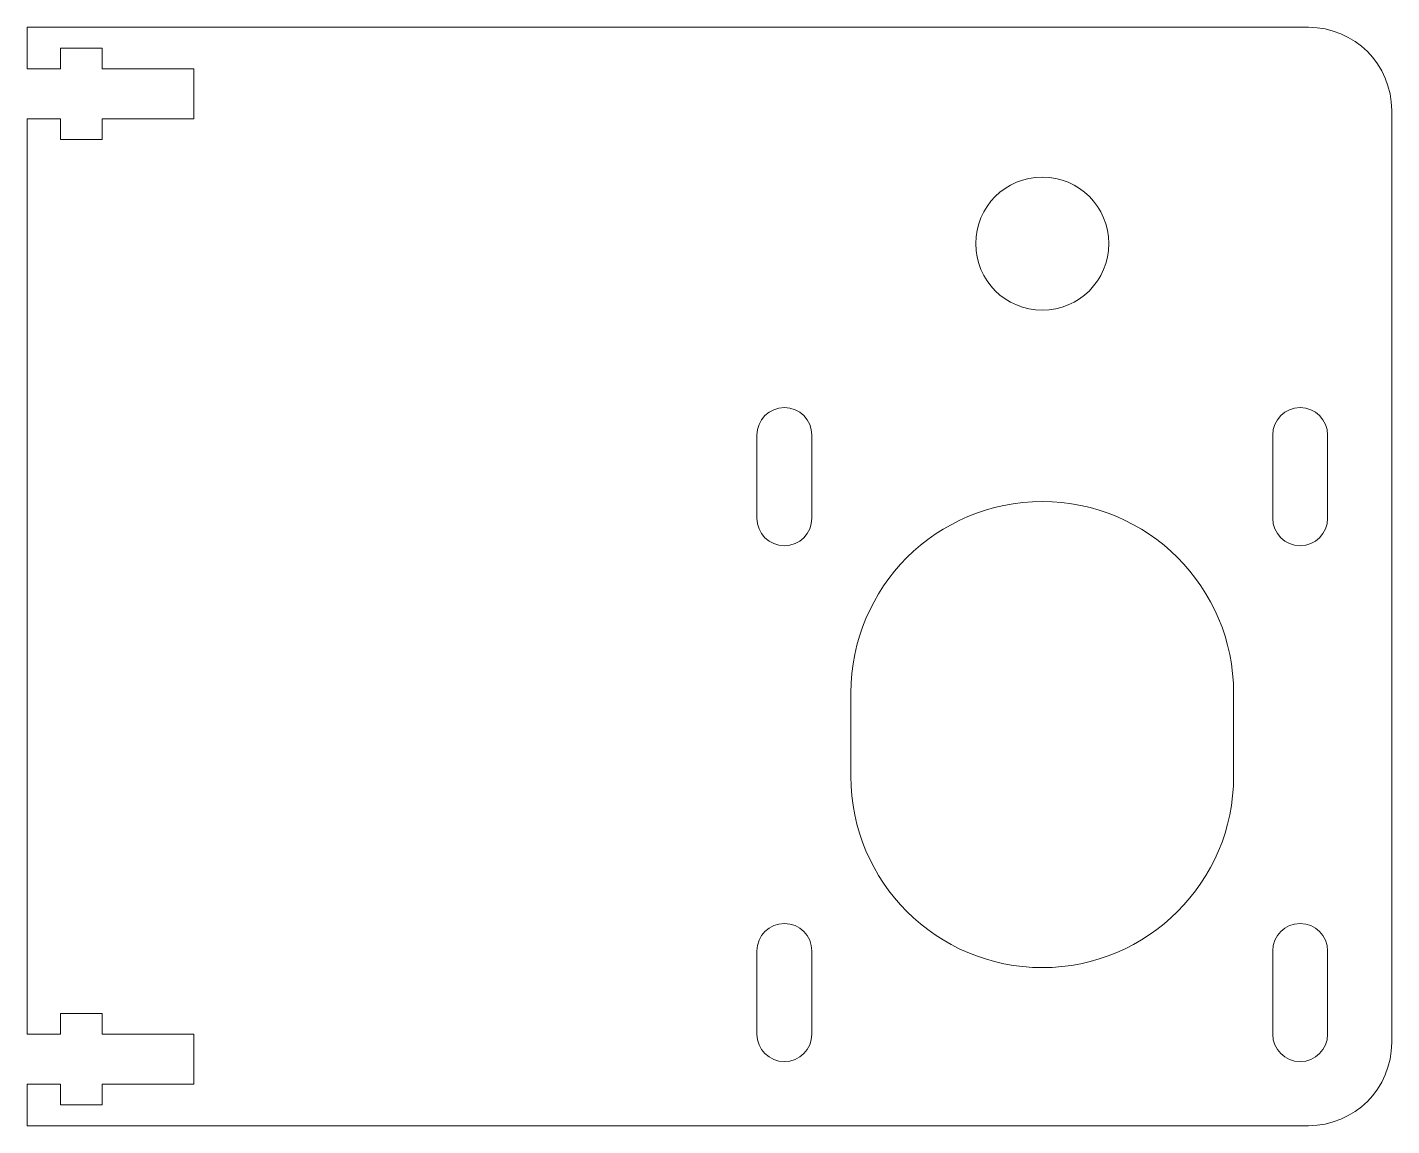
# Model space of a CAD drawing. Header units: millimetres. Extents: x 0 to 82, y 0 to 66.
import ezdxf

# ---------------------------------------------------------------- set-up
doc = ezdxf.new("R2010")
doc.units = ezdxf.units.MM

msp = doc.modelspace()

# ---------------------------------------------------------------- linework, layer by layer
at = {"color": 7, "linetype": 'Continuous', "lineweight": 15}
for p, q in [((0, 66), (77, 66)), ((0, 66), (0, 63.5)), ((2, 64.75), (2, 63.5)), ((4.5, 64.75), (2, 64.75)), ((4.5, 63.5), (4.5, 64.75)), ((2, 63.5), (0, 63.5)), ((10, 63.5), (4.5, 63.5)), ((10, 60.5), (10, 63.5)), ((82, 61), (82, 5)), ((0, 60.5), (2, 60.5)), ((0, 60.5), (0, 5.5)), ((2, 60.5), (2, 59.25)), ((4.5, 60.5), (10, 60.5)), ((4.5, 59.25), (4.5, 60.5)), ((2, 59.25), (4.5, 59.25)), ((43.85, 36.5), (43.85, 41.5)), ((47.15, 41.5), (47.15, 36.5)), ((74.85, 36.5), (74.85, 41.5)), ((78.15, 41.5), (78.15, 36.5)), ((49.5, 21), (49.5, 26)), ((72.5, 26), (72.5, 21)), ((43.85, 5.5), (43.85, 10.5)), ((47.15, 10.5), (47.15, 5.5)), ((74.85, 5.5), (74.85, 10.5)), ((78.15, 10.5), (78.15, 5.5)), ((2, 6.75), (2, 5.5)), ((4.5, 6.75), (2, 6.75)), ((4.5, 5.5), (4.5, 6.75)), ((2, 5.5), (0, 5.5)), ((10, 5.5), (4.5, 5.5)), ((10, 2.5), (10, 5.5)), ((0, 2.5), (2, 2.5)), ((0, 2.5), (0, 0)), ((2, 2.5), (2, 1.25)), ((4.5, 2.5), (10, 2.5)), ((4.5, 1.25), (4.5, 2.5)), ((2, 1.25), (4.5, 1.25)), ((0, 0), (77, 0))]:
    msp.add_line(p, q, dxfattribs=at)
msp.add_circle((61, 53), 4, dxfattribs=at)
for centre, radius, start, end in [((77, 61), 5, 0, 90), ((45.5, 41.5), 1.65, 0, 180), ((76.5, 41.5), 1.65, 0, 180), ((61, 26), 11.5, 0, 180), ((45.5, 36.5), 1.65, 180, 0), ((76.5, 36.5), 1.65, 180, 0), ((61, 21), 11.5, 180, 0), ((45.5, 10.5), 1.65, 0, 180), ((76.5, 10.5), 1.65, 0, 180), ((45.5, 5.5), 1.65, 180, 0), ((76.5, 5.5), 1.65, 180, 0), ((77, 5), 5, 270, 0)]:
    msp.add_arc(centre, radius, start, end, dxfattribs=at)

doc.saveas('drawing.dxf')
